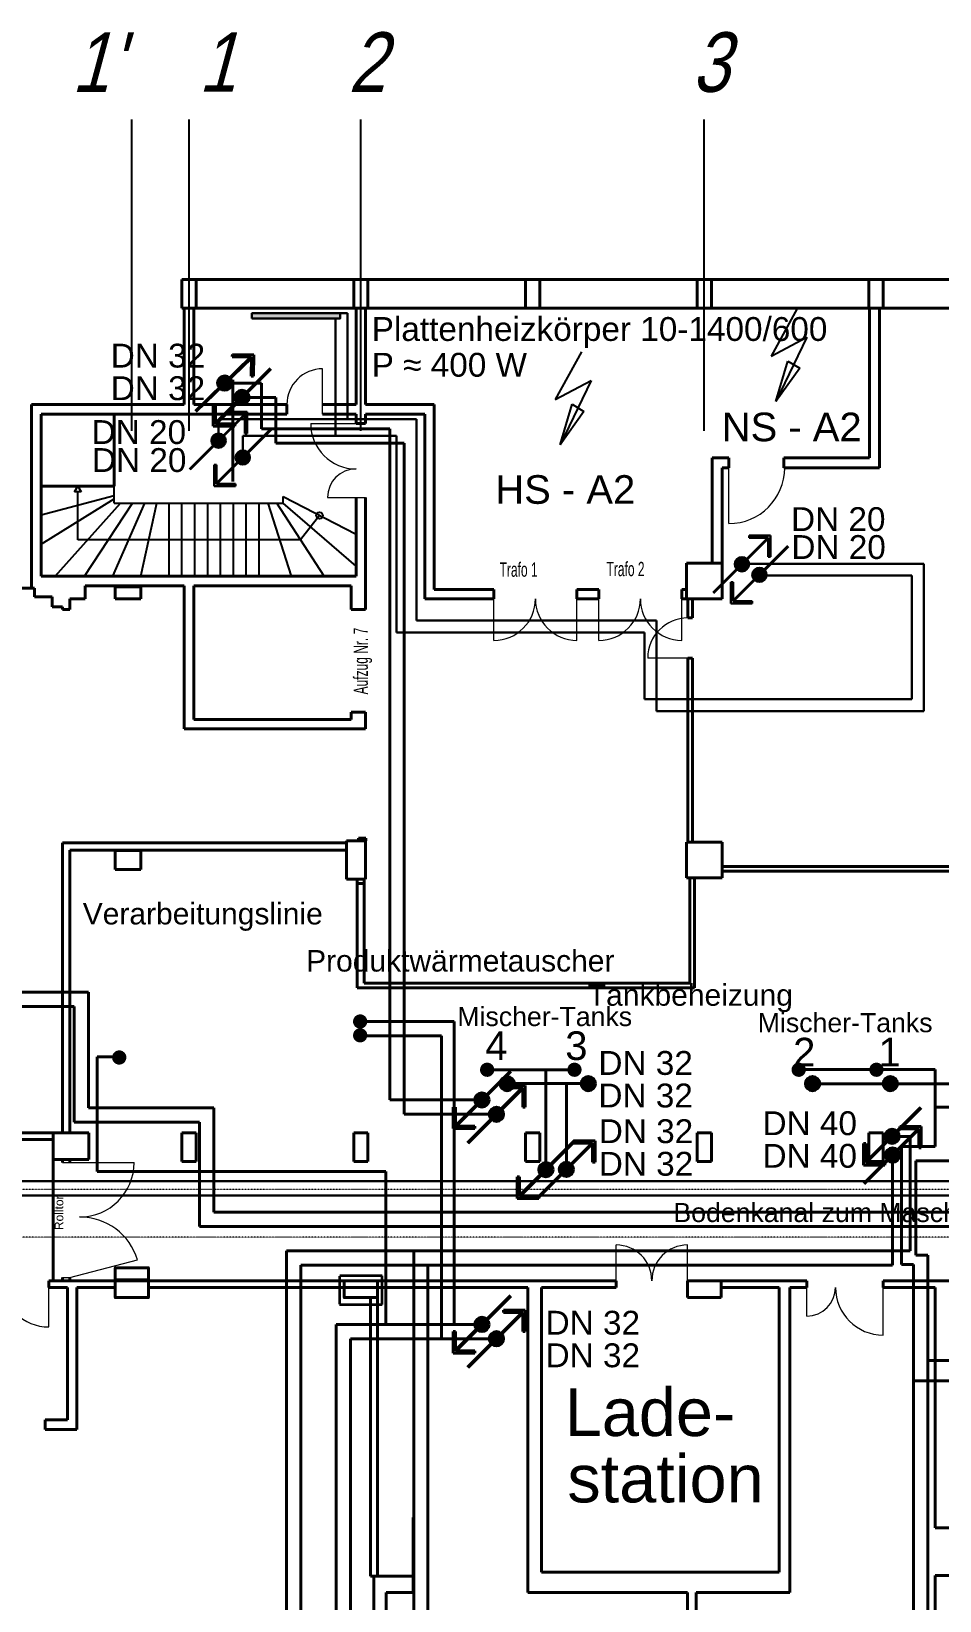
# Model space of a CAD drawing. Header units: millimetres. Extents: x 10546 to 220412, y -33380 to 110888.
# Drawn here: x 138907 to 157944, y 63270 to 96171 of the extents above; entities that cross this region are included whole.
import ezdxf
from ezdxf.enums import TextEntityAlignment as Align

# ---------------------------------------------------------------- set-up
doc = ezdxf.new("R2010")
doc.units = ezdxf.units.MM
for name, pattern in [('ACAD_ISO03W100', [30, 12, -18]), ('ACAD_ISO10W100', [18, 12, -3, 0, -3]), ('AUSGEZOGEN', [0]), ('STRICHLINIE2_S3', [0.375, 0.3, -0.075])]:
    doc.linetypes.add(name, pattern=pattern)
for name, color, linetype, lineweight in [('A03_Türen', 253, 'Continuous', 20), ('A04_Treppen', 3, 'Continuous', 25), ('A07_Achslinien', 253, 'ACAD_ISO10W100', 25), ('A0_Grundriß', 7, 'Continuous', 40), ('A0_Grundriß_Versorgungskanal', 253, 'Continuous', 20), ('Heiz Wasser +35 Prozess R', 30, 'Continuous', 40), ('Heiz Wasser +45 Prozess V', 1, 'Continuous', 40), ('Heiz Wasser +50 -Heizkörper Rücklauff', 241, 'Continuous', 30), ('Heiz Wasser +60 -Heizkörper Vorlauf', 6, 'Continuous', 30), ('Heiz Wasser +70 Klima R (luftung)', 242, 'Continuous', 40), ('Heiz Wasser +90 Klima V (luftung)', 22, 'Continuous', 40)]:
    doc.layers.add(name, color=color, linetype=linetype, lineweight=lineweight)
doc.layers.add('A06_Text', color=7, linetype='Continuous')
doc.layers.add('A06_Text  -Belegung', color=253, linetype='Continuous')
doc.styles.add('ARIAL', font='arial.ttf')
doc.styles.get("Standard").update_dxf_attribs({"font": 'arial.ttf'})

msp = doc.modelspace()

# ---------------------------------------------------------------- hatches: boundary and pattern name
at = {"layer": 'Heiz Wasser +35 Prozess R'}
h = msp.add_hatch(color=256, dxfattribs=at)
h.dxf.hatch_style = 1
h.paths.add_polyline_path([(143421, 88608, -0.023583), (143431, 88598), (143926, 89093), (143916, 89103)])
h.paths.add_polyline_path([(142769, 87946), (142769, 88346), (142719, 88346), (142719, 87896), (143169, 87896), (143169, 87946)])
h.paths.add_polyline_path([(142779, 87946), (143219, 88386, -0.023583), (143209, 88396), (142769, 87956), (142769, 87946)])
h = msp.add_hatch(color=256, dxfattribs=at)
h.dxf.hatch_style = 1
h.paths.add_polyline_path([(143170, 88497, 0.198912), (143214, 88391), (143426, 88603, 0.668179)])
h.paths.add_polyline_path([(143214, 88391, 0.668179), (143470, 88497, 0.198912), (143426, 88603)])
h = msp.add_hatch(color=256, dxfattribs=at)
h.dxf.hatch_style = 1
h.paths.add_polyline_path([(145648, 75122, 0.198912), (145692, 75016), (145904, 75228, 0.668179)])
h.paths.add_polyline_path([(145692, 75016, 0.668179), (145948, 75122, 0.198912), (145904, 75228)])
h = msp.add_hatch(color=256, dxfattribs=at)
h.dxf.hatch_style = 1
h.paths.add_polyline_path([(148554, 73356, -0.023583), (148544, 73366), (148049, 72871), (148059, 72861)])
h.paths.add_polyline_path([(149206, 74018), (149206, 73618), (149256, 73618), (149256, 74068), (148806, 74068), (148806, 74018)])
h.paths.add_polyline_path([(149196, 74018), (148756, 73578, -0.023583), (148766, 73568), (149206, 74008), (149206, 74018)])
h = msp.add_hatch(color=256, dxfattribs=at)
h.dxf.hatch_style = 1
h.paths.add_polyline_path([(148730, 74110, 0.198912), (148774, 74004), (148986, 74216, 0.668179)])
h.paths.add_polyline_path([(148774, 74004, 0.668179), (149030, 74110, 0.198912), (148986, 74216)])
h = msp.add_hatch(color=256, dxfattribs=at)
h.dxf.hatch_style = 1
h.paths.add_polyline_path([(150430, 74110, 0.198912), (150474, 74004), (150686, 74216, 0.668179)])
h.paths.add_polyline_path([(150474, 74004, 0.668179), (150730, 74110, 0.198912), (150686, 74216)])
h = msp.add_hatch(color=256, dxfattribs=at)
h.dxf.hatch_style = 1
h.paths.add_polyline_path([(155130, 74110, 0.198912), (155174, 74004), (155386, 74216, 0.668179)])
h.paths.add_polyline_path([(155174, 74004, 0.668179), (155430, 74110, 0.198912), (155386, 74216)])
h = msp.add_hatch(color=256, dxfattribs=at)
h.dxf.hatch_style = 1
h.paths.add_polyline_path([(156760, 74110, 0.198912), (156804, 74004), (157016, 74216, 0.668179)])
h.paths.add_polyline_path([(156804, 74004, 0.668179), (157060, 74110, 0.198912), (157016, 74216)])
h = msp.add_hatch(color=256, dxfattribs=at)
h.dxf.hatch_style = 1
h.paths.add_polyline_path([(148805, 73467, 0.198912), (148761, 73573), (148549, 73361, 0.668179)])
h.paths.add_polyline_path([(148761, 73573, 0.668179), (148505, 73467, 0.198912), (148549, 73361)])
h = msp.add_hatch(color=256, dxfattribs=at)
h.dxf.hatch_style = 1
h.paths.add_polyline_path([(156857, 72500, -0.023583), (156847, 72510), (156352, 72015), (156362, 72005)])
h.paths.add_polyline_path([(157509, 73162), (157509, 72762), (157559, 72762), (157559, 73212), (157109, 73212), (157109, 73162)])
h.paths.add_polyline_path([(157499, 73162), (157059, 72722, -0.023583), (157069, 72712), (157509, 73152), (157509, 73162)])
h = msp.add_hatch(color=256, dxfattribs=at)
h.dxf.hatch_style = 1
h.paths.add_polyline_path([(150019, 72200, -0.023583), (150009, 72210), (149514, 71715), (149524, 71705)])
h.paths.add_polyline_path([(150671, 72862), (150671, 72462), (150721, 72462), (150721, 72912), (150271, 72912), (150271, 72862)])
h.paths.add_polyline_path([(150661, 72862), (150221, 72422, -0.023583), (150231, 72412), (150671, 72852), (150671, 72862)])
h = msp.add_hatch(color=256, dxfattribs=at)
h.dxf.hatch_style = 1
h.paths.add_polyline_path([(157108, 72611, 0.198912), (157064, 72717), (156852, 72505, 0.668179)])
h.paths.add_polyline_path([(157064, 72717, 0.668179), (156808, 72611, 0.198912), (156852, 72505)])
h = msp.add_hatch(color=256, dxfattribs=at)
h.dxf.hatch_style = 1
h.paths.add_polyline_path([(150270, 72311, 0.198912), (150226, 72417), (150014, 72205, 0.668179)])
h.paths.add_polyline_path([(150226, 72417, 0.668179), (149970, 72311, 0.198912), (150014, 72205)])
h = msp.add_hatch(color=256, dxfattribs=at)
h.dxf.hatch_style = 1
h.paths.add_polyline_path([(148554, 68649, -0.023583), (148544, 68659), (148049, 68164), (148059, 68154)])
h.paths.add_polyline_path([(149206, 69311), (149206, 68911), (149256, 68911), (149256, 69361), (148806, 69361), (148806, 69311)])
h.paths.add_polyline_path([(149196, 69311), (148756, 68871, -0.023583), (148766, 68861), (149206, 69301), (149206, 69311)])
h = msp.add_hatch(color=256, dxfattribs=at)
h.dxf.hatch_style = 1
h.paths.add_polyline_path([(148805, 68760, 0.198912), (148761, 68866), (148549, 68654, 0.668179)])
h.paths.add_polyline_path([(148761, 68866, 0.668179), (148505, 68760, 0.198912), (148549, 68654)])
at = {"layer": 'Heiz Wasser +45 Prozess V'}
h = msp.add_hatch(color=256, dxfattribs=at)
h.dxf.hatch_style = 1
h.paths.add_polyline_path([(142858, 88687, -0.023583), (142848, 88697), (142346, 88209), (142356, 88199)])
h.paths.add_polyline_path([(143518, 89340), (143513, 88940), (143563, 88940), (143569, 89390), (143119, 89396), (143118, 89346)])
h.paths.add_polyline_path([(143508, 89340), (143062, 88906, -0.023583), (143072, 88896), (143518, 89330), (143518, 89340)])
h = msp.add_hatch(color=256, dxfattribs=at)
h.dxf.hatch_style = 1
h.paths.add_polyline_path([(143110, 88795, 0.198912), (143067, 88901), (142853, 88692, 0.668179)])
h.paths.add_polyline_path([(143067, 88901, 0.668179), (142810, 88799, 0.198912), (142853, 88692)])
h = msp.add_hatch(color=256, dxfattribs=at)
h.dxf.hatch_style = 1
h.paths.add_polyline_path([(145648, 75412, 0.198912), (145692, 75306), (145904, 75518, 0.668179)])
h.paths.add_polyline_path([(145692, 75306, 0.668179), (145948, 75412, 0.198912), (145904, 75518)])
h = msp.add_hatch(color=256, dxfattribs=at)
h.dxf.hatch_style = 1
h.paths.add_polyline_path([(140598, 74657, 0.198912), (140642, 74551), (140854, 74763, 0.668179)])
h.paths.add_polyline_path([(140642, 74551, 0.668179), (140898, 74657, 0.198912), (140854, 74763)])
h = msp.add_hatch(color=256, dxfattribs=at)
h.dxf.hatch_style = 1
h.paths.add_polyline_path([(148451, 73878, -0.023583), (148461, 73868), (148956, 74363), (148946, 74373)])
h.paths.add_polyline_path([(147799, 73216), (147799, 73616), (147749, 73616), (147749, 73166), (148199, 73166), (148199, 73216)])
h.paths.add_polyline_path([(147809, 73216), (148249, 73656, -0.023583), (148239, 73666), (147799, 73226), (147799, 73216)])
h = msp.add_hatch(color=256, dxfattribs=at)
h.dxf.hatch_style = 1
h.paths.add_polyline_path([(148310, 74400, 0.198912), (148354, 74294), (148566, 74506, 0.668179)])
h.paths.add_polyline_path([(148354, 74294, 0.668179), (148610, 74400, 0.198912), (148566, 74506)])
h = msp.add_hatch(color=256, dxfattribs=at)
h.dxf.hatch_style = 1
h.paths.add_polyline_path([(150140, 74400, 0.198912), (150184, 74294), (150396, 74506, 0.668179)])
h.paths.add_polyline_path([(150184, 74294, 0.668179), (150440, 74400, 0.198912), (150396, 74506)])
h = msp.add_hatch(color=256, dxfattribs=at)
h.dxf.hatch_style = 1
h.paths.add_polyline_path([(154840, 74400, 0.198912), (154884, 74294), (155096, 74506, 0.668179)])
h.paths.add_polyline_path([(154884, 74294, 0.668179), (155140, 74400, 0.198912), (155096, 74506)])
h = msp.add_hatch(color=256, dxfattribs=at)
h.dxf.hatch_style = 1
h.paths.add_polyline_path([(156470, 74400, 0.198912), (156514, 74294), (156726, 74506, 0.668179)])
h.paths.add_polyline_path([(156514, 74294, 0.668179), (156770, 74400, 0.198912), (156726, 74506)])
h = msp.add_hatch(color=256, dxfattribs=at)
h.dxf.hatch_style = 1
h.paths.add_polyline_path([(148200, 73767, 0.198912), (148244, 73661), (148456, 73873, 0.668179)])
h.paths.add_polyline_path([(148244, 73661, 0.668179), (148500, 73767, 0.198912), (148456, 73873)])
h = msp.add_hatch(color=256, dxfattribs=at)
h.dxf.hatch_style = 1
h.paths.add_polyline_path([(157049, 73115, -0.023583), (157059, 73105), (157555, 73600), (157545, 73610)])
h.paths.add_polyline_path([(156397, 72453), (156397, 72853), (156347, 72853), (156347, 72403), (156797, 72403), (156797, 72453)])
h.paths.add_polyline_path([(156407, 72453), (156848, 72893, -0.023583), (156838, 72903), (156397, 72463), (156397, 72453)])
h = msp.add_hatch(color=256, dxfattribs=at)
h.dxf.hatch_style = 1
h.paths.add_polyline_path([(156798, 73004, 0.198912), (156842, 72898), (157055, 73110, 0.668179)])
h.paths.add_polyline_path([(156842, 72898, 0.668179), (157098, 73004, 0.198912), (157055, 73110)])
h = msp.add_hatch(color=256, dxfattribs=at)
h.dxf.hatch_style = 1
h.paths.add_polyline_path([(149792, 72415, -0.023583), (149802, 72405), (150297, 72900), (150287, 72910)])
h.paths.add_polyline_path([(149140, 71753), (149140, 72153), (149090, 72153), (149090, 71703), (149540, 71703), (149540, 71753)])
h.paths.add_polyline_path([(149150, 71753), (149590, 72193, -0.023583), (149580, 72203), (149140, 71763), (149140, 71753)])
h = msp.add_hatch(color=256, dxfattribs=at)
h.dxf.hatch_style = 1
h.paths.add_polyline_path([(149541, 72304, 0.198912), (149585, 72198), (149797, 72410, 0.668179)])
h.paths.add_polyline_path([(149585, 72198, 0.668179), (149841, 72304, 0.198912), (149797, 72410)])
h = msp.add_hatch(color=256, dxfattribs=at)
h.dxf.hatch_style = 1
h.paths.add_polyline_path([(148451, 69171, -0.023583), (148461, 69161), (148956, 69656), (148946, 69666)])
h.paths.add_polyline_path([(147799, 68509), (147799, 68909), (147749, 68909), (147749, 68459), (148199, 68459), (148199, 68509)])
h.paths.add_polyline_path([(147809, 68509), (148249, 68949, -0.023583), (148239, 68959), (147799, 68519), (147799, 68509)])
h = msp.add_hatch(color=256, dxfattribs=at)
h.dxf.hatch_style = 1
h.paths.add_polyline_path([(148200, 69060, 0.198912), (148244, 68954), (148456, 69166, 0.668179)])
h.paths.add_polyline_path([(148244, 68954, 0.668179), (148500, 69060, 0.198912), (148456, 69166)])
at = {"layer": 'Heiz Wasser +50 -Heizkörper Rücklauff'}
h = msp.add_hatch(color=256, dxfattribs=at)
h.dxf.hatch_style = 1
h.paths.add_polyline_path([(143438, 87348, -0.023583), (143448, 87338), (143944, 87834), (143934, 87844)])
h.paths.add_polyline_path([(142786, 86686), (142786, 87086), (142736, 87086), (142736, 86636), (143186, 86636), (143186, 86686)])
h.paths.add_polyline_path([(142796, 86686), (143237, 87127, -0.023583), (143227, 87137), (142786, 86696), (142786, 86686)])
h = msp.add_hatch(color=256, dxfattribs=at)
h.dxf.hatch_style = 1
h.paths.add_polyline_path([(143188, 87237, 0.198912), (143231, 87131), (143444, 87344, 0.668179)])
h.paths.add_polyline_path([(143231, 87131, 0.668179), (143488, 87237, 0.198912), (143444, 87344)])
h = msp.add_hatch(color=256, dxfattribs=at)
h.dxf.hatch_style = 1
h.paths.add_polyline_path([(154268, 84888, -0.023583), (154278, 84878), (154774, 85374), (154764, 85384)])
h.paths.add_polyline_path([(153616, 84226), (153616, 84626), (153566, 84626), (153566, 84176), (154016, 84176), (154016, 84226)])
h.paths.add_polyline_path([(153626, 84226), (154067, 84667, -0.023583), (154057, 84677), (153616, 84236), (153616, 84226)])
h = msp.add_hatch(color=256, dxfattribs=at)
h.dxf.hatch_style = 1
h.paths.add_polyline_path([(154018, 84777, 0.198912), (154061, 84671), (154274, 84884, 0.668179)])
h.paths.add_polyline_path([(154061, 84671, 0.668179), (154318, 84777, 0.198912), (154274, 84884)])
at = {"layer": 'Heiz Wasser +60 -Heizkörper Vorlauf'}
h = msp.add_hatch(color=256, dxfattribs=at)
h.dxf.hatch_style = 1
h.paths.add_polyline_path([(145380, 90153), (145380, 90263), (143530, 90263), (143530, 90153)])
h = msp.add_hatch(color=256, dxfattribs=at)
h.dxf.hatch_style = 1
h.paths.add_polyline_path([(142729, 87479, -0.023583), (142719, 87489), (142224, 86994), (142234, 86984)])
h.paths.add_polyline_path([(143381, 88141), (143381, 87741), (143431, 87741), (143431, 88191), (142981, 88191), (142981, 88141)])
h.paths.add_polyline_path([(143371, 88141), (142931, 87701, -0.023583), (142941, 87691), (143381, 88131), (143381, 88141)])
h = msp.add_hatch(color=256, dxfattribs=at)
h.dxf.hatch_style = 1
h.paths.add_polyline_path([(142980, 87590, 0.198912), (142936, 87696), (142724, 87484, 0.668179)])
h.paths.add_polyline_path([(142936, 87696, 0.668179), (142680, 87590, 0.198912), (142724, 87484)])
h = msp.add_hatch(color=256, dxfattribs=at)
h.dxf.hatch_style = 1
h.paths.add_polyline_path([(153699, 84889, -0.023583), (153689, 84899), (153194, 84404), (153204, 84394)])
h.paths.add_polyline_path([(154351, 85551), (154351, 85151), (154401, 85151), (154401, 85601), (153951, 85601), (153951, 85551)])
h.paths.add_polyline_path([(154341, 85551), (153901, 85111, -0.023583), (153911, 85101), (154351, 85541), (154351, 85551)])
h = msp.add_hatch(color=256, dxfattribs=at)
h.dxf.hatch_style = 1
h.paths.add_polyline_path([(153950, 85000, 0.198912), (153906, 85106), (153694, 84894, 0.668179)])
h.paths.add_polyline_path([(153906, 85106, 0.668179), (153650, 85000, 0.198912), (153694, 84894)])

# ---------------------------------------------------------------- linework, layer by layer
at = {"layer": 'A03_Türen'}
for p, q in [((145012, 88147), (145012, 89097)), ((144762, 87947), (145912, 87947)), ((153527, 85852), (153527, 87232)), ((145112, 86397), (145912, 86397)), ((148602, 83402), (148602, 84472)), ((150342, 83402), (150342, 84472)), ((150802, 83402), (150802, 84472)), ((152542, 83402), (152542, 84472)), ((152767, 83032), (151827, 83032)), ((139562, 72456), (141060, 72456)), ((139712, 70044), (141132, 70412)), ((151162, 69837), (151162, 70727)), ((152662, 69627), (152662, 70727)), ((139272, 69007), (139272, 69977)), ((139272, 69007), (139272, 69977)), ((139562, 70044), (139712, 70044)), ((155162, 69237), (155162, 69977)), ((156762, 68837), (156762, 69977)), ((146898, 63772), (146898, 65012))]:
    msp.add_line(p, q, dxfattribs=at)
for centre, radius, start, end in [((145012, 88347), 750, 90, 180), ((145712, 87947), 950, 180, 270), ((145712, 86397), 600, 90, 180), ((153527, 87022), 1170, 270, 0), ((148602, 84272), 870, 270, 0), ((150342, 84272), 870, 180, 270), ((150802, 84272), 870, 270, 0), ((152542, 84272), 870, 180, 270), ((152667, 83032), 840, 90, 180), ((139917, 72456), 1143, 270, 0), ((139917, 70044), 1270, 16.8568, 90), ((151162, 69977), 750, 0, 90), ((152662, 69977), 750, 90, 180), ((139272, 69977), 970, 180, 270), ((139272, 69977), 970, 180, 270), ((155162, 69837), 600, 270, 0), ((156762, 69837), 1000, 180, 270)]:
    msp.add_arc(centre, radius, start, end, dxfattribs=at)
at = {"layer": 'A04_Treppen', "color": 252, "true_color": 0x939598}
for p, q in [((139112, 86637), (140642, 86637)), ((139807, 86515), (139877, 86637)), ((139877, 86637), (139947, 86515)), ((140642, 86277), (140642, 86637)), ((139112, 86032), (140642, 86437)), ((139112, 85422), (140642, 86367)), ((139402, 84747), (140772, 86277)), ((139947, 86515), (139807, 86515)), ((139877, 85512), (139877, 86515)), ((140022, 84747), (141027, 86277)), ((140612, 84747), (141282, 86277)), ((140642, 86277), (144182, 86277)), ((141202, 84747), (141537, 86277)), ((141792, 84747), (141792, 86277)), ((142062, 84747), (142062, 86277)), ((142332, 84747), (142332, 86277)), ((142602, 84747), (142602, 86277)), ((142872, 84747), (142872, 86277)), ((143142, 84747), (143142, 86277)), ((143412, 84747), (143412, 86277)), ((143682, 84747), (143682, 86277)), ((144362, 84747), (143867, 86277)), ((145042, 84747), (144052, 86277)), ((144182, 86417), (145712, 85627)), ((144182, 86277), (144182, 86417)), ((145712, 84957), (144182, 86277)), ((144947, 86022), (144547, 85512)), ((140524, 85512), (139877, 85512)), ((140947, 85512), (140524, 85512)), ((141369, 85512), (140947, 85512)), ((143612, 85512), (141113, 85512)), ((141792, 85512), (141369, 85512)), ((144114, 85512), (141792, 85512)), ((144547, 85512), (144114, 85512))]:
    msp.add_line(p, q, dxfattribs=at)
msp.add_circle((144947, 86022), 70, dxfattribs=at)
at = {"layer": 'A06_Text', "color": 252, "lineweight": 25, "true_color": 0x939598}
for p, q in [((154961, 90360), (154411, 89360)), ((154961, 90360), (154411, 89360)), ((154411, 89360), (155161, 89760)), ((154411, 89360), (155161, 89760)), ((155161, 89760), (154511, 88410)), ((155161, 89760), (154511, 88410)), ((150439, 89452), (149889, 88452)), ((150439, 89452), (149889, 88452)), ((154511, 88410), (154761, 89260)), ((154511, 88410), (154761, 89260)), ((154761, 89260), (155011, 89110)), ((154761, 89260), (155011, 89110)), ((149889, 88452), (150639, 88852)), ((149889, 88452), (150639, 88852)), ((150639, 88852), (149989, 87502)), ((150639, 88852), (149989, 87502)), ((155011, 89110), (154511, 88410)), ((155011, 89110), (154511, 88410)), ((149989, 87502), (150239, 88352)), ((149989, 87502), (150239, 88352)), ((150489, 88202), (149989, 87502)), ((150489, 88202), (149989, 87502)), ((150239, 88352), (150489, 88202)), ((150239, 88352), (150489, 88202)), ((149989, 87502), (149989, 87502)), ((149989, 87502), (149989, 87502))]:
    msp.add_line(p, q, dxfattribs=at)
at = {"layer": 'A06_Text', "color": 1, "lineweight": 25}
msp.add_line((154511, 88410), (154511, 88410), dxfattribs=at)
msp.add_line((154511, 88410), (154511, 88410), dxfattribs=at)
at = {"layer": 'A07_Achslinien'}
for p, q in [((141012, 87796), (141012, 94325)), ((142212, 87796), (142212, 94325)), ((145812, 87796), (145812, 94325)), ((153012, 87796), (153012, 94325))]:
    msp.add_line(p, q, dxfattribs=at)
at = {"layer": 'A0_Grundriß'}
for p, q in [((142362, 90967), (142062, 90967)), ((142062, 90967), (142062, 90367)), ((142362, 90967), (145662, 90967)), ((142362, 90367), (142362, 90967)), ((145962, 90967), (145662, 90967)), ((145662, 90967), (145662, 90367)), ((145962, 90967), (149262, 90967)), ((145962, 90367), (145962, 90967)), ((149562, 90967), (149262, 90967)), ((149262, 90967), (149262, 90367)), ((149562, 90967), (152862, 90967)), ((149562, 90367), (149562, 90967)), ((153162, 90967), (152862, 90967)), ((152862, 90967), (152862, 90367)), ((153162, 90967), (156462, 90967)), ((153162, 90367), (153162, 90967)), ((156762, 90967), (156462, 90967)), ((156462, 90967), (156462, 90367)), ((156762, 90967), (160012, 90967)), ((156762, 90367), (156762, 90967)), ((142062, 90367), (142362, 90367)), ((142112, 88347), (142112, 90367)), ((142312, 88347), (142312, 90367)), ((142362, 90367), (145662, 90367)), ((145662, 90367), (145962, 90367)), ((145712, 88347), (145712, 90367)), ((145912, 88347), (145912, 90367)), ((145962, 90367), (149262, 90367)), ((149262, 90367), (149562, 90367)), ((149562, 90367), (152862, 90367)), ((152862, 90367), (153162, 90367)), ((153162, 90367), (156462, 90367)), ((156462, 90367), (156762, 90367)), ((156477, 87232), (156477, 90367)), ((156687, 87022), (156687, 90367)), ((156762, 90367), (160012, 90367)), ((143132, 88867), (143132, 86737)), ((138912, 84497), (138912, 88347)), ((138912, 88347), (142112, 88347)), ((142312, 88347), (144262, 88347)), ((144262, 88147), (144262, 88347)), ((145012, 88347), (145712, 88347)), ((147352, 88347), (145912, 88347)), ((147352, 84472), (147352, 88347)), ((139112, 84747), (139112, 88147)), ((139112, 88147), (144262, 88147)), ((140642, 86637), (140642, 88147)), ((145012, 88147), (145712, 88147)), ((145712, 87947), (145712, 88147)), ((145912, 87947), (145712, 87947)), ((147152, 88147), (145912, 88147)), ((145912, 87947), (145912, 88147)), ((147152, 84272), (147152, 88147)), ((153177, 85022), (153177, 87232)), ((153177, 87232), (153527, 87232)), ((153527, 87232), (153527, 87022)), ((154677, 87022), (154677, 87232)), ((154677, 87232), (156477, 87232)), ((153387, 85022), (153387, 87022)), ((153387, 87022), (153527, 87022)), ((154677, 87022), (156687, 87022)), ((140642, 86637), (139112, 86637)), ((145712, 84747), (145712, 86397)), ((145912, 84047), (145912, 86397)), ((153387, 85022), (152637, 85022)), ((152637, 85022), (152637, 84272)), ((153387, 84272), (153387, 85022)), ((139112, 84747), (145712, 84747)), ((138702, 84497), (138972, 84497)), ((138972, 84317), (138972, 84497)), ((139342, 84317), (138972, 84317)), ((139342, 84107), (139342, 84317)), ((139712, 84047), (139712, 84277)), ((140032, 84277), (139712, 84277)), ((140032, 84547), (142112, 84547)), ((140032, 84547), (140032, 84277)), ((141202, 84527), (140662, 84527)), ((140662, 84527), (140662, 84277)), ((140662, 84277), (141202, 84277)), ((141202, 84277), (141202, 84527)), ((142112, 81547), (142112, 84547)), ((142312, 84547), (145612, 84547)), ((142312, 81747), (142312, 84547)), ((145612, 84047), (145612, 84547)), ((148602, 84272), (147152, 84272)), ((148602, 84472), (147352, 84472)), ((148602, 84472), (148602, 84272)), ((150802, 84472), (150342, 84472)), ((150342, 84472), (150342, 84272)), ((150802, 84272), (150342, 84272)), ((150802, 84272), (150802, 84472)), ((152637, 84472), (152542, 84472)), ((152542, 84272), (152542, 84472)), ((152637, 84272), (152542, 84272)), ((152637, 84272), (153387, 84272)), ((152667, 83872), (152667, 84272)), ((152767, 83872), (152767, 84272)), ((139562, 84107), (139342, 84107)), ((139562, 84047), (139562, 84107)), ((139562, 84047), (139712, 84047)), ((145612, 84047), (145912, 84047)), ((152767, 83872), (152667, 83872)), ((152667, 79172), (152667, 83032)), ((152667, 83032), (152767, 83032)), ((152767, 79172), (152767, 83032)), ((142312, 81747), (145612, 81747)), ((142312, 81747), (145612, 81747)), ((145612, 81897), (145912, 81897)), ((145612, 81747), (145612, 81897)), ((145912, 81547), (145912, 81897)), ((142112, 81547), (145912, 81547)), ((142112, 81547), (145912, 81547)), ((139562, 73092), (139562, 79157)), ((139562, 79157), (145512, 79157)), ((139712, 79157), (145512, 79157)), ((139712, 79007), (145512, 79007)), ((139712, 76117), (139712, 79007)), ((139712, 79007), (145512, 79007)), ((141202, 78997), (140662, 78997)), ((140662, 78997), (140662, 78597)), ((141202, 78597), (141202, 78997)), ((145912, 79197), (145512, 79197)), ((145512, 79197), (145512, 78397)), ((145764, 79257), (145914, 79257)), ((145764, 79257), (145764, 79197)), ((145912, 78397), (145912, 79197)), ((145914, 79257), (145914, 79197)), ((153387, 79172), (152637, 79172)), ((152637, 79172), (152637, 78422)), ((153387, 78422), (153387, 79172)), ((153387, 78662), (158547, 78662)), ((140662, 78597), (141202, 78597)), ((145512, 78397), (145912, 78397)), ((145734, 78397), (145734, 78307)), ((145734, 78397), (145734, 78307)), ((145734, 78307), (145884, 78307)), ((145734, 78307), (145734, 76117)), ((145734, 78307), (145884, 78307)), ((145884, 78397), (145884, 78307)), ((145884, 78397), (145884, 78307)), ((145884, 78307), (145884, 76217)), ((152637, 78422), (153387, 78422)), ((152707, 78422), (152707, 76217)), ((152807, 78422), (152807, 76117)), ((153387, 78562), (158447, 78562)), ((139562, 73077), (139562, 76417)), ((139712, 76217), (139712, 76417)), ((139712, 73077), (139712, 76117)), ((139712, 73092), (139712, 76117)), ((145734, 76307), (145734, 76217)), ((145734, 76117), (152807, 76117)), ((145884, 76307), (145884, 76217)), ((145884, 76217), (152707, 76217)), ((139362, 73077), (135732, 73077)), ((140112, 73077), (139362, 73077)), ((139362, 73077), (139362, 72517)), ((140112, 72517), (140112, 73077)), ((142362, 73077), (142062, 73077)), ((142062, 73077), (142062, 72477)), ((142362, 72477), (142362, 73077)), ((145962, 73077), (145662, 73077)), ((145662, 73077), (145662, 72477)), ((145962, 72477), (145962, 73077)), ((149562, 73077), (149262, 73077)), ((149262, 73077), (149262, 72477)), ((149562, 72477), (149562, 73077)), ((153162, 73077), (152862, 73077)), ((152862, 73077), (152862, 72477)), ((153162, 72477), (153162, 73077)), ((156762, 73077), (156462, 73077)), ((156462, 73077), (156462, 72477)), ((156762, 72477), (156762, 73077)), ((139362, 72937), (136432, 72937)), ((139362, 72517), (139362, 69977)), ((139362, 72517), (140112, 72517)), ((139562, 72456), (139562, 72517)), ((139712, 72456), (139712, 72517)), ((142062, 72477), (142362, 72477)), ((145662, 72477), (145962, 72477)), ((149262, 72477), (149562, 72477)), ((152862, 72477), (153162, 72477)), ((156462, 72477), (156762, 72477)), ((141362, 70246), (140662, 70246)), ((140662, 70246), (140662, 69997)), ((141362, 70246), (140662, 70246)), ((140662, 70246), (140662, 69997)), ((141362, 69997), (141362, 70246)), ((141362, 69997), (141362, 70246)), ((151162, 69977), (139272, 69977)), ((139272, 69837), (139272, 69977)), ((146962, 69977), (139272, 69977)), ((139272, 69837), (139272, 69977)), ((139662, 69837), (139272, 69837)), ((139662, 69837), (139272, 69837)), ((139562, 69977), (139562, 70044)), ((139662, 67057), (139662, 69837)), ((139662, 67057), (139662, 69837)), ((139712, 69977), (139712, 70044)), ((139862, 66857), (139862, 69837)), ((140662, 69837), (139862, 69837)), ((139862, 66857), (139862, 69837)), ((140662, 69837), (139862, 69837)), ((140662, 69997), (141362, 69997)), ((140662, 69997), (141362, 69997)), ((141362, 69977), (140662, 69977)), ((140662, 69977), (140662, 69627)), ((141362, 69977), (140662, 69977)), ((140662, 69977), (140662, 69627)), ((141362, 69627), (141362, 69977)), ((141362, 69627), (141362, 69977)), ((145462, 69837), (141362, 69837)), ((146962, 69837), (141362, 69837)), ((146162, 69977), (145462, 69977)), ((145462, 69977), (145462, 69627)), ((146162, 69977), (145462, 69977)), ((145462, 69977), (145462, 69627)), ((146162, 69627), (146162, 69977)), ((146162, 69627), (146162, 69977)), ((149312, 69837), (146162, 69837)), ((146962, 69837), (146162, 69837)), ((149312, 63437), (149312, 69837)), ((149602, 63867), (149602, 69837)), ((151162, 69837), (149602, 69837)), ((151162, 69977), (151162, 69837)), ((152662, 69627), (152662, 69977)), ((153362, 69977), (152662, 69977)), ((152662, 69977), (152662, 69627)), ((155162, 69977), (153362, 69977)), ((153362, 69627), (153362, 69977)), ((154582, 69837), (153362, 69837)), ((154582, 63867), (154582, 69837)), ((154802, 63437), (154802, 69837)), ((155162, 69837), (154802, 69837)), ((155162, 69977), (155162, 69837)), ((176662, 69977), (156762, 69977)), ((156762, 69977), (156762, 69837)), ((157852, 69837), (156762, 69837)), ((140662, 69627), (141362, 69627)), ((140662, 69627), (141362, 69627)), ((145462, 69627), (146162, 69627)), ((145462, 69627), (146162, 69627)), ((146012, 63782), (146012, 69627)), ((146162, 63782), (146162, 69627)), ((152662, 69627), (153362, 69627)), ((139199, 67057), (139662, 67057)), ((139199, 67057), (139199, 66857)), ((139199, 67057), (139662, 67057)), ((139199, 67057), (139199, 66857)), ((139199, 66857), (139862, 66858)), ((139199, 66857), (139862, 66857)), ((139199, 66857), (139862, 66857)), ((157852, 64799), (158222, 64799)), ((154582, 63867), (149602, 63867)), ((146012, 63782), (146912, 63782)), ((146082, 59952), (146082, 63782)), ((146912, 63437), (146912, 63782)), ((157852, 63799), (157852, 59952)), ((157852, 63799), (158222, 63799)), ((146342, 59952), (146342, 63437)), ((146342, 63437), (146912, 63437)), ((152662, 63437), (149312, 63437)), ((152662, 59952), (152662, 63437)), ((154802, 63437), (152842, 63437))]:
    msp.add_line(p, q, dxfattribs=at)
at = {"layer": 'A0_Grundriß', "linetype": 'AUSGEZOGEN', "lineweight": 13, "transparency": 33554687}
for p, q in [((141377, 70261), (140647, 70261)), ((140647, 70261), (140647, 69997)), ((141377, 69997), (141377, 70261)), ((140647, 69997), (141377, 69997)), ((141377, 69977), (140647, 69977)), ((140647, 69977), (140647, 69611)), ((141377, 69611), (141377, 69977)), ((146177, 69992), (145447, 69992)), ((145447, 69992), (145447, 69611)), ((146177, 69611), (146177, 69992)), ((140647, 69611), (141377, 69611)), ((145447, 69611), (146177, 69611))]:
    msp.add_line(p, q, dxfattribs=at)
at = {"layer": 'A0_Grundriß', "linetype": 'AUSGEZOGEN', "lineweight": 40, "transparency": 33554687}
for p, q in [((141362, 70246), (140662, 70246)), ((140662, 70246), (140662, 69997)), ((141362, 69997), (141362, 70246)), ((140662, 69997), (141362, 69997)), ((141362, 69977), (140662, 69977)), ((140662, 69977), (140662, 69627)), ((141362, 69627), (141362, 69977)), ((146162, 69977), (145462, 69977)), ((145462, 69977), (145462, 69627)), ((146162, 69627), (146162, 69977)), ((140662, 69627), (141362, 69627)), ((145462, 69627), (146162, 69627))]:
    msp.add_line(p, q, dxfattribs=at)
at = {"layer": 'A0_Grundriß', "linetype": 'STRICHLINIE2_S3', "lineweight": 35, "transparency": 33554687}
for p, q in [((146262, 70077), (145362, 70077)), ((145362, 70077), (145362, 69477)), ((146262, 69477), (146262, 70077)), ((145362, 69477), (146262, 69477))]:
    msp.add_line(p, q, dxfattribs=at)
at = {"layer": 'A0_Grundriß', "color": 252, "true_color": 0x939598}
for p, q in [((157852, 69837), (157852, 64799)), ((152842, 59952), (152842, 63437))]:
    msp.add_line(p, q, dxfattribs=at)
at = {"layer": 'A0_Grundriß_Versorgungskanal', "linetype": 'ACAD_ISO03W100', "ltscale": 0.3}
for p, q in [((183667, 71890), (133228, 71890)), ((183667, 70890), (133045, 70890))]:
    msp.add_line(p, q, dxfattribs=at)
at = {"layer": 'Heiz Wasser +35 Prozess R'}
for p, q in [((142769, 87956), (143916, 89103)), ((142779, 87946), (143926, 89093)), ((142719, 87896), (142719, 88346)), ((142719, 88346), (142769, 88346)), ((142769, 88346), (142769, 87946)), ((143320, 88497), (144030, 88497)), ((144030, 88497), (144030, 87537)), ((142719, 87896), (143169, 87896)), ((143169, 87946), (142769, 87946)), ((143169, 87946), (143169, 87896)), ((144030, 87537), (146720, 87537)), ((146720, 87537), (146720, 73467)), ((147352, 87537), (147360, 87537)), ((147500, 75112), (145793, 75112)), ((147500, 68760), (147500, 75112)), ((149256, 74068), (148806, 74068)), ((148806, 74018), (148806, 74068)), ((150570, 74110), (149030, 74110)), ((149256, 74068), (149256, 73618)), ((150121, 72461), (150121, 74110)), ((155271, 74107), (158151, 74107)), ((149196, 74018), (148049, 72871)), ((149206, 74008), (148059, 72861)), ((148806, 74018), (149206, 74018)), ((149206, 73618), (149206, 74018)), ((146720, 73467), (148655, 73467)), ((149256, 73618), (149206, 73618)), ((157499, 73162), (156352, 72015)), ((157509, 73152), (156362, 72005)), ((157559, 73212), (157109, 73212)), ((157109, 73162), (157109, 73212)), ((157109, 73162), (157509, 73162)), ((157509, 72762), (157509, 73162)), ((157559, 73212), (157559, 72762)), ((150661, 72862), (149514, 71715)), ((150671, 72852), (149524, 71705)), ((150721, 72912), (150271, 72912)), ((150271, 72862), (150271, 72912)), ((150271, 72862), (150671, 72862)), ((150671, 72462), (150671, 72862)), ((150721, 72912), (150721, 72462)), ((157559, 72762), (157509, 72762)), ((150721, 72462), (150671, 72462)), ((156958, 72461), (156958, 70306)), ((157447, 72491), (158151, 72491)), ((157447, 72491), (157447, 70514)), ((157699, 70514), (157447, 70514)), ((157699, 70514), (157699, 29972)), ((144552, 40391), (144552, 70306)), ((144552, 70306), (156958, 70306)), ((147220, 30011), (147220, 70306)), ((149196, 69311), (148049, 68164)), ((149206, 69301), (148059, 68154)), ((149256, 69361), (148806, 69361)), ((148806, 69311), (148806, 69361)), ((148806, 69311), (149206, 69311)), ((149206, 68911), (149206, 69311)), ((149256, 69361), (149256, 68911)), ((149256, 68911), (149206, 68911)), ((148505, 68760), (145598, 68760)), ((145598, 68760), (145598, 60914)), ((157699, 68305), (159880, 68305))]:
    msp.add_line(p, q, dxfattribs=at)
for centre in [(143320, 88497), (148880, 74110), (150580, 74110), (155280, 74110), (156910, 74110), (148655, 73467), (156958, 72611), (150120, 72311), (148655, 68760)]:
    msp.add_circle(centre, 150, dxfattribs=at)
at = {"layer": 'Heiz Wasser +45 Prozess V'}
for p, q in [((143508, 89340), (142346, 88209)), ((143518, 89330), (142356, 88199)), ((143118, 89346), (143119, 89396)), ((143118, 89346), (143518, 89340)), ((143569, 89390), (143119, 89396)), ((143513, 88940), (143518, 89340)), ((143569, 89390), (143563, 88940)), ((143563, 88940), (143513, 88940)), ((142960, 88797), (143730, 88797)), ((143730, 88797), (143730, 87837)), ((143730, 87837), (146420, 87837)), ((146420, 87837), (146420, 73767)), ((147771, 75412), (145793, 75412)), ((147771, 69060), (147771, 75412)), ((140285, 72269), (140285, 74669)), ((140285, 74669), (140752, 74669)), ((147799, 73226), (148946, 74373)), ((147809, 73216), (148956, 74363)), ((150140, 74400), (148600, 74400)), ((149691, 72454), (149691, 74400)), ((154971, 74407), (157851, 74407)), ((157851, 72791), (157851, 74407)), ((146420, 73767), (148350, 73767)), ((147749, 73166), (147749, 73616)), ((147749, 73616), (147799, 73616)), ((147799, 73616), (147799, 73216)), ((156397, 72463), (157545, 73610)), ((156407, 72453), (157555, 73600)), ((157851, 73617), (160970, 73617)), ((147749, 73166), (148199, 73166)), ((148199, 73216), (147799, 73216)), ((148199, 73216), (148199, 73166)), ((149140, 71763), (150287, 72910)), ((149150, 71753), (150297, 72900)), ((156347, 72403), (156347, 72853)), ((156347, 72853), (156397, 72853)), ((156397, 72853), (156397, 72453)), ((157098, 73004), (157328, 73004)), ((157147, 72791), (157147, 70314)), ((157147, 72791), (157851, 72791)), ((157328, 73004), (157328, 70606)), ((156347, 72403), (156797, 72403)), ((156797, 72453), (156397, 72453)), ((156797, 72453), (156797, 72403)), ((146337, 72269), (140285, 72269)), ((146337, 69060), (146337, 72269)), ((149090, 71703), (149090, 72153)), ((149090, 72153), (149140, 72153)), ((149140, 72153), (149140, 71753)), ((149540, 71753), (149140, 71753)), ((149540, 71753), (149540, 71703)), ((149090, 71703), (149540, 71703)), ((144252, 40388), (144252, 70606)), ((144252, 70606), (157328, 70606)), ((146920, 30311), (146920, 70606)), ((157399, 70314), (157147, 70314)), ((157399, 70314), (157399, 20760)), ((147799, 68519), (148946, 69666)), ((147809, 68509), (148956, 69656)), ((148200, 69060), (145298, 69060)), ((145298, 69060), (145298, 61214)), ((147749, 68459), (147749, 68909)), ((147749, 68909), (147799, 68909)), ((147799, 68909), (147799, 68509)), ((147749, 68459), (148199, 68459)), ((148199, 68509), (147799, 68509)), ((148199, 68509), (148199, 68459)), ((159758, 67881), (157399, 67881))]:
    msp.add_line(p, q, dxfattribs=at)
for centre in [(142960, 88797), (148350, 73767), (156948, 73004), (149691, 72304), (148350, 69060)]:
    msp.add_circle(centre, 150, dxfattribs=at)
at = {"layer": 'Heiz Wasser +50 -Heizkörper Rücklauff'}
for p, q in [((145280, 87690), (145280, 90170)), ((142786, 86696), (143934, 87844)), ((142796, 86686), (143944, 87834)), ((146560, 87690), (143338, 87690)), ((143338, 87387), (143338, 87690)), ((146560, 83570), (146560, 87690)), ((142736, 86636), (142736, 87086)), ((142736, 87086), (142786, 87086)), ((142786, 87086), (142786, 86686)), ((142736, 86636), (143186, 86636)), ((143186, 86686), (142786, 86686)), ((143186, 86686), (143186, 86636)), ((153616, 84236), (154764, 85384)), ((153626, 84226), (154774, 85374)), ((153566, 84176), (153566, 84626)), ((153566, 84626), (153616, 84626)), ((153616, 84626), (153616, 84226)), ((157360, 84760), (154290, 84760)), ((157360, 82170), (157360, 84760)), ((153566, 84176), (154016, 84176)), ((154016, 84226), (153616, 84226)), ((154016, 84226), (154016, 84176)), ((151760, 83570), (146560, 83570)), ((151760, 82170), (151760, 83570)), ((151760, 82170), (157360, 82170)), ((137187, 72063), (174403, 72063))]:
    msp.add_line(p, q, dxfattribs=at)
for centre in [(143338, 87237), (154168, 84777)]:
    msp.add_circle(centre, 150, dxfattribs=at)
at = {"layer": 'Heiz Wasser +60 -Heizkörper Vorlauf'}
for p, q in [((145530, 90260), (145380, 90260)), ((145530, 88040), (145530, 90260)), ((143431, 88191), (142981, 88191)), ((142981, 88141), (142981, 88191)), ((143431, 88191), (143431, 87741)), ((143371, 88141), (142224, 86994)), ((143381, 88131), (142234, 86984)), ((146980, 88040), (142830, 88040)), ((142830, 87740), (142830, 88040)), ((142981, 88141), (143381, 88141)), ((143381, 87741), (143381, 88141)), ((146980, 83820), (146980, 88040)), ((143431, 87741), (143381, 87741)), ((154341, 85551), (153194, 84404)), ((154401, 85601), (153951, 85601)), ((153951, 85551), (153951, 85601)), ((153951, 85551), (154351, 85551)), ((154351, 85151), (154351, 85551)), ((154401, 85601), (154401, 85151)), ((154351, 85541), (153204, 84394)), ((157610, 85010), (153810, 85010)), ((154401, 85151), (154351, 85151)), ((157610, 81920), (157610, 85010)), ((152010, 83820), (146980, 83820)), ((152010, 81920), (152010, 83820)), ((152010, 81920), (157610, 81920)), ((136887, 71763), (171227, 71763))]:
    msp.add_line(p, q, dxfattribs=at)
msp.add_lwpolyline([(143530, 90153), (145380, 90153), (145380, 90263), (143530, 90263)], close=True, dxfattribs=at)
for centre in [(142830, 87590), (153800, 85000)]:
    msp.add_circle(centre, 150, dxfattribs=at)
at = {"layer": 'Heiz Wasser +70 Klima R (luftung)'}
for p, q in [((134958, 76024), (140106, 76024)), ((140106, 76024), (140106, 73604)), ((140106, 73604), (142731, 73604)), ((142731, 73604), (142731, 71411)), ((142731, 71411), (175636, 71411))]:
    msp.add_line(p, q, dxfattribs=at)
at = {"layer": 'Heiz Wasser +90 Klima V (luftung)'}
for p, q in [((134958, 75724), (139806, 75724)), ((139806, 75724), (139806, 73304)), ((139806, 73304), (142431, 73304)), ((142431, 73304), (142431, 71111)), ((142431, 71111), (173952, 71111))]:
    msp.add_line(p, q, dxfattribs=at)

# ---------------------------------------------------------------- texts
at = {"layer": 'A03_Türen', "style": 'ARIAL'}
msp.add_text('Rolltor', height=180, rotation=90, dxfattribs=at).set_placement((139575, 71038))
at = {"layer": 'A06_Text', "lineweight": 25}
for s, height, p in [('NS - A2', 600, (153376, 87578)), ('HS - A2', 600, (148630, 86266)), ('Lade-', 1000, (150086, 66720)), ('station', 1000, (150141, 65329))]:
    msp.add_text(s, height=height, dxfattribs=at).set_placement(p)
at = {"layer": 'A06_Text', "lineweight": 25, "width": 0.6}
for s, p in [('Trafo 1', (148721, 84737)), ('Trafo 2', (150962, 84749))]:
    msp.add_text(s, height=300, dxfattribs=at).set_placement(p)
msp.add_text('Aufzug Nr. 7', height=300, rotation=90, dxfattribs=at).set_placement((145959, 82270))
at = {"layer": 'A06_Text  -Belegung'}
for s, height, p in [('Mischer-Tanks', 400, (147835, 75316)), ('Mischer-Tanks', 400, (154132, 75187)), ('4', 600, (148421, 74605)), ('3', 600, (150097, 74605)), ('2', 600, (154874, 74470)), ('1', 600, (156663, 74470))]:
    msp.add_text(s, height=height, dxfattribs=at).set_placement(p)
at = {"layer": 'A07_Achslinien', "color": 7, "linetype": 'Continuous', "oblique": 15, "width": 0.8}
for s, p in [("1'", (140274, 94903)), ('1', (142800, 94904)), ('2', (145939, 94903)), ('3', (153139, 94903))]:
    msp.add_text(s, height=1250, dxfattribs=at).set_placement(p, align=Align.CENTER)
at = {"layer": 'A0_Grundriß_Versorgungskanal'}
msp.add_text('Bodenkanal zum Maschinenhaus 2', height=400, dxfattribs=at).set_placement((152364, 71207))
at = {"layer": 'Heiz Wasser +35 Prozess R'}
for s, p in [('DN 32', (140570, 89123)), ('DN 32', (150792, 73610)), ('DN 40', (154232, 72345)), ('DN 32', (150800, 72179)), ('DN 32', (149685, 68163))]:
    msp.add_text(s, height=500, dxfattribs=at).set_placement(p)
at = {"layer": 'Heiz Wasser +45 Prozess V'}
for s, height, p in [('DN 32', 500, (140570, 88440)), ('Tankbeheizung', 450, (150570, 75742)), ('DN 32', 500, (150792, 74293)), ('DN 40', 500, (154232, 73029)), ('DN 32', 500, (150800, 72862)), ('DN 32', 500, (149685, 68846))]:
    msp.add_text(s, height=height, dxfattribs=at).set_placement(p)
at = {"layer": 'Heiz Wasser +45 Prozess V', "char_height": 450, "attachment_point": 1}
for s, width, heights, insert in [('Verarbeitungslinie', 10451.76, [702], (139983, 77897)), ('Produktwärmetauscher', 8888.93, [742], (144665, 76909))]:
    msp.add_mtext_dynamic_manual_height_columns(s, width=width, gutter_width=1480, heights=heights, dxfattribs=dict(at, insert=insert))
at = {"layer": 'Heiz Wasser +50 -Heizkörper Rücklauff'}
for p in [(140177, 86933), (154837, 85109)]:
    msp.add_text('DN 20', height=500, dxfattribs=at).set_placement(p)
at = {"layer": 'Heiz Wasser +60 -Heizkörper Vorlauf'}
for p in [(140170, 87520), (154830, 85695)]:
    msp.add_text('DN 20', height=500, dxfattribs=at).set_placement(p)
at = {"layer": 'Heiz Wasser +60 -Heizkörper Vorlauf', "char_height": 500, "attachment_point": 1}
for s, insert in [('Plattenheizkörper 10-1400/600', (146040, 90181)), ('P ≈ 400 W', (146040, 89431))]:
    msp.add_mtext_dynamic_manual_height_columns(s, width=10440.86, gutter_width=12.5, heights=[1203], dxfattribs=dict(at, insert=insert))

doc.saveas('drawing.dxf')
